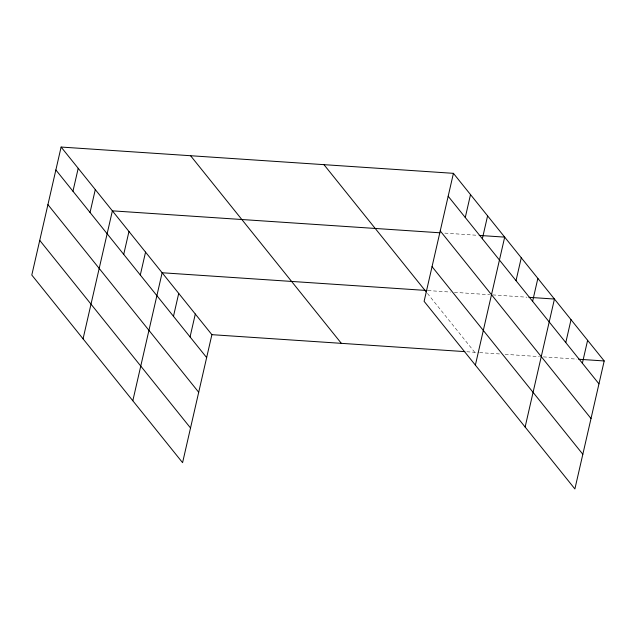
<?xml version="1.0" encoding="UTF-8"?>
<svg xmlns="http://www.w3.org/2000/svg" width="636" height="636" viewBox="0 0 636 636"><rect width="100%" height="100%" fill="white"/><g stroke="black" fill="none" stroke-linecap="round" stroke-linejoin="round"><path stroke-width="0.48" stroke-dasharray="3.18 2.39" d="M444.858 233.118L477.223 235.288M427.925 290.565L450.479 292.075M454.406 292.337L489.712 294.707M492.654 294.905L526.982 297.203M466.832 351.756L478.662 352.543M479.639 352.614L500.238 353.99M505.143 354.324L539.471 356.621M543.39 356.883L576.741 359.117M427.44 293.427L474.734 352.28"/><path stroke-width="0.95" d="M61.112 147.051L31.8 275.046L182.58 462.666L211.891 334.671L61.112 147.051L453.42 173.334L604.2 360.954L574.888 488.949L424.109 301.329L453.42 173.334M72.957 191.221L78.204 168.317M90.042 212.488L95.289 189.584M83.062 338.837L112.381 210.842L439.953 232.792M123.718 254.384L128.965 231.48M140.302 275.022L145.549 252.118M132.821 400.752L162.132 272.757L426.947 290.501M173.477 316.299L178.716 293.395M190.061 336.937L195.308 314.033M465.266 217.504L470.513 194.6M482.35 238.762L487.597 215.858M475.37 365.12L504.69 237.125L479.186 235.415M516.027 280.667L521.274 257.763M532.61 301.305L537.857 278.401M525.129 427.034L554.441 299.039L528.945 297.33M565.786 342.581L571.033 319.677M582.369 363.22L587.616 340.316M211.891 334.671L464.86 351.621M578.696 359.245L604.2 360.954M448.181 196.238L598.953 383.858M440.239 230.916L591.011 418.536M432.051 266.643L582.83 454.271M323.963 164.66L426.207 291.9M190.577 155.725L341.349 343.345M55.865 169.955L206.644 357.575M47.923 204.633L198.702 392.261M39.742 240.368L190.522 427.988"/></g></svg>
